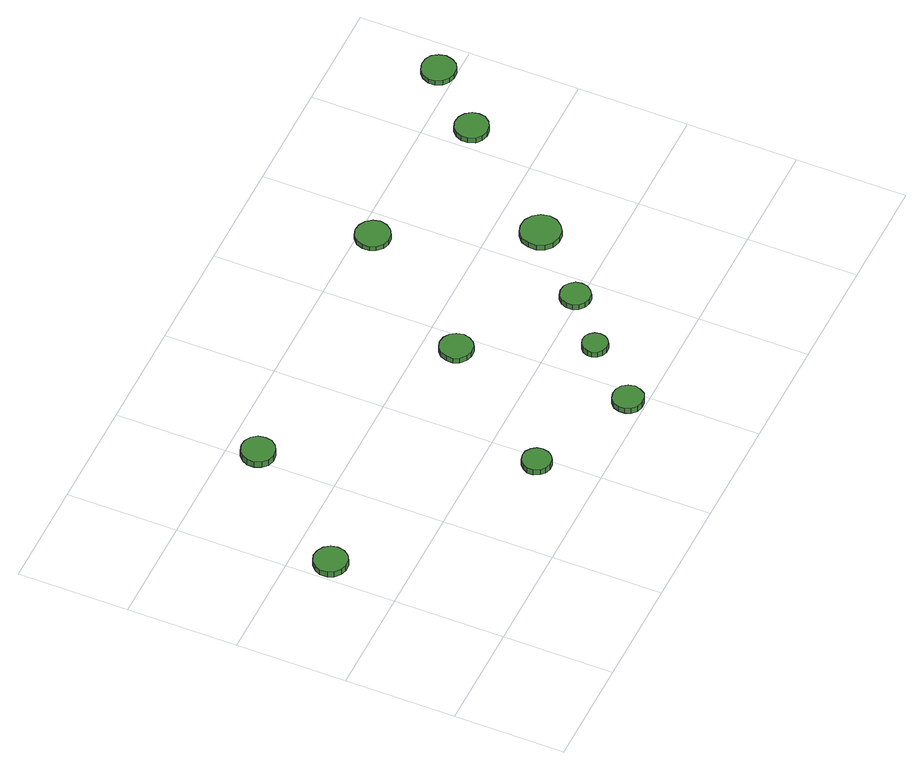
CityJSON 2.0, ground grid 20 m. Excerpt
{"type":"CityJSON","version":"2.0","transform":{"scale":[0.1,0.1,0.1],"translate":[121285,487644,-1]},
"CityObjects":{
"tree1":{"type":"SolitaryVegetationObject","attributes":{"function":"something"},"geometry":[{"type":"MultiSurface","lod":"1","boundaries":[[[0,1,2,3,4,5,6,7,8,9,10,11,12,13,14]],[[15,16,17,18,19,20,21,22,23,24,25,26,27,28,29]],[[0,29,28,1]],[[1,28,27,2]],[[2,27,26,3]],[[3,26,25,4]],[[4,25,24,5]],[[5,24,23,6]],[[6,23,22,7]],[[7,22,21,8]],[[8,21,20,9]],[[9,20,19,10]],[[10,19,18,11]],[[11,18,17,12]],[[12,17,16,13]],[[13,16,15,14]],[[14,15,29,0]]]}]},
"tree2":{"type":"SolitaryVegetationObject","attributes":{"function":"something"},"geometry":[{"type":"MultiSurface","lod":"1","boundaries":[[[30,31,32,33,34,35,36,37,38,39,40,41,42,43,44]],[[45,46,47,48,49,50,51,52,53,54,55,56,57,58,59]],[[30,59,58,31]],[[31,58,57,32]],[[32,57,56,33]],[[33,56,55,34]],[[34,55,54,35]],[[35,54,53,36]],[[36,53,52,37]],[[37,52,51,38]],[[38,51,50,39]],[[39,50,49,40]],[[40,49,48,41]],[[41,48,47,42]],[[42,47,46,43]],[[43,46,45,44]],[[44,45,59,30]]]}]},
"tree3":{"type":"SolitaryVegetationObject","attributes":{"function":"something"},"geometry":[{"type":"MultiSurface","lod":"1","boundaries":[[[60,61,62,63,64,65,66,67,68,69,70,71,72,73,74]],[[75,76,77,78,79,80,81,82,83,84,85,86,87,88,89]],[[60,89,88,61]],[[61,88,87,62]],[[62,87,86,63]],[[63,86,85,64]],[[64,85,84,65]],[[65,84,83,66]],[[66,83,82,67]],[[67,82,81,68]],[[68,81,80,69]],[[69,80,79,70]],[[70,79,78,71]],[[71,78,77,72]],[[72,77,76,73]],[[73,76,75,74]],[[74,75,89,60]]]}]},
"tree4":{"type":"SolitaryVegetationObject","attributes":{"function":"something"},"geometry":[{"type":"MultiSurface","lod":"1","boundaries":[[[90,91,92,93,94,95,96,97,98,99,100,101,102,103,104]],[[105,106,107,108,109,110,111,112,113,114,115,116,117,118,119]],[[90,119,118,91]],[[91,118,117,92]],[[92,117,116,93]],[[93,116,115,94]],[[94,115,114,95]],[[95,114,113,96]],[[96,113,112,97]],[[97,112,111,98]],[[98,111,110,99]],[[99,110,109,100]],[[100,109,108,101]],[[101,108,107,102]],[[102,107,106,103]],[[103,106,105,104]],[[104,105,119,90]]]}]},
"tree5":{"type":"SolitaryVegetationObject","attributes":{"function":"something"},"geometry":[{"type":"MultiSurface","lod":"1","boundaries":[[[120,121,122,123,124,125,126,127,128,129,130,131,132,133,134]],[[135,136,137,138,139,140,141,142,143,144,145,146,147,148,149]],[[120,149,148,121]],[[121,148,147,122]],[[122,147,146,123]],[[123,146,145,124]],[[124,145,144,125]],[[125,144,143,126]],[[126,143,142,127]],[[127,142,141,128]],[[128,141,140,129]],[[129,140,139,130]],[[130,139,138,131]],[[131,138,137,132]],[[132,137,136,133]],[[133,136,135,134]],[[134,135,149,120]]]}]},
"tree6":{"type":"SolitaryVegetationObject","attributes":{"function":"something"},"geometry":[{"type":"MultiSurface","lod":"1","boundaries":[[[150,151,152,153,154,155,156,157,158,159,160,161,162,163,164]],[[165,166,167,168,169,170,171,172,173,174,175,176,177,178,179]],[[150,179,178,151]],[[151,178,177,152]],[[152,177,176,153]],[[153,176,175,154]],[[154,175,174,155]],[[155,174,173,156]],[[156,173,172,157]],[[157,172,171,158]],[[158,171,170,159]],[[159,170,169,160]],[[160,169,168,161]],[[161,168,167,162]],[[162,167,166,163]],[[163,166,165,164]],[[164,165,179,150]]]}]},
"tree7":{"type":"SolitaryVegetationObject","attributes":{"function":"something"},"geometry":[{"type":"MultiSurface","lod":"1","boundaries":[[[180,181,182,183,184,185,186,187,188,189,190,191,192,193,194]],[[195,196,197,198,199,200,201,202,203,204,205,206,207,208,209]],[[180,209,208,181]],[[181,208,207,182]],[[182,207,206,183]],[[183,206,205,184]],[[184,205,204,185]],[[185,204,203,186]],[[186,203,202,187]],[[187,202,201,188]],[[188,201,200,189]],[[189,200,199,190]],[[190,199,198,191]],[[191,198,197,192]],[[192,197,196,193]],[[193,196,195,194]],[[194,195,209,180]]]}]},
"tree8":{"type":"SolitaryVegetationObject","attributes":{"function":"something"},"geometry":[{"type":"MultiSurface","lod":"1","boundaries":[[[210,211,212,213,214,215,216,217,218,219,220,221,222,223,224]],[[225,226,227,228,229,230,231,232,233,234,235,236,237,238,239]],[[210,239,238,211]],[[211,238,237,212]],[[212,237,236,213]],[[213,236,235,214]],[[214,235,234,215]],[[215,234,233,216]],[[216,233,232,217]],[[217,232,231,218]],[[218,231,230,219]],[[219,230,229,220]],[[220,229,228,221]],[[221,228,227,222]],[[222,227,226,223]],[[223,226,225,224]],[[224,225,239,210]]]}]},
"tree9":{"type":"SolitaryVegetationObject","attributes":{"function":"something"},"geometry":[{"type":"MultiSurface","lod":"1","boundaries":[[[240,241,242,243,244,245,246,247,248,249,250,251,252,253,254]],[[255,256,257,258,259,260,261,262,263,264,265,266,267,268,269]],[[240,269,268,241]],[[241,268,267,242]],[[242,267,266,243]],[[243,266,265,244]],[[244,265,264,245]],[[245,264,263,246]],[[246,263,262,247]],[[247,262,261,248]],[[248,261,260,249]],[[249,260,259,250]],[[250,259,258,251]],[[251,258,257,252]],[[252,257,256,253]],[[253,256,255,254]],[[254,255,269,240]]]}]},
"tree10":{"type":"SolitaryVegetationObject","attributes":{"function":"something"},"geometry":[{"type":"MultiSurface","lod":"1","boundaries":[[[270,271,272,273,274,275,276,277,278,279,280,281,282,283,284]],[[285,286,287,288,289,290,291,292,293,294,295,296,297,298,299]],[[270,299,298,271]],[[271,298,297,272]],[[272,297,296,273]],[[273,296,295,274]],[[274,295,294,275]],[[275,294,293,276]],[[276,293,292,277]],[[277,292,291,278]],[[278,291,290,279]],[[279,290,289,280]],[[280,289,288,281]],[[281,288,287,282]],[[282,287,286,283]],[[283,286,285,284]],[[284,285,299,270]]]}]},
"tree11":{"type":"SolitaryVegetationObject","attributes":{"function":"something"},"geometry":[{"type":"MultiSurface","lod":"1","boundaries":[[[300,301,302,303,304,305,306,307,308,309,310,311,312,313,314]],[[315,316,317,318,319,320,321,322,323,324,325,326,327,328,329]],[[300,329,328,301]],[[301,328,327,302]],[[302,327,326,303]],[[303,326,325,304]],[[304,325,324,305]],[[305,324,323,306]],[[306,323,322,307]],[[307,322,321,308]],[[308,321,320,309]],[[309,320,319,310]],[[310,319,318,311]],[[311,318,317,312]],[[312,317,316,313]],[[313,316,315,314]],[[314,315,329,300]]]}]}
},
"vertices":[
[63,332,21],[60,344,21],[53,354,21],[42,360,21],[29,362,21],[18,358,21],[8,349,21],[3,338,21],[3,325,21],[8,314,21],[18,306,21],[29,302,21],[42,303,21],[53,309,21],[60,319,21],[60,319,9],[53,309,9],[42,303,9],[29,302,9],[18,306,9],[8,314,9],[3,325,9],[3,338,9],[8,349,9],[18,358,9],[29,362,9],[42,360,9],[53,354,9],[60,344,9],[63,332,9],
[245,546,19],[243,559,19],[235,569,19],[225,575,19],[212,576,19],[200,572,19],[191,564,19],[186,553,19],[186,540,19],[191,529,19],[200,520,19],[212,516,19],[225,518,19],[235,524,19],[243,534,19],[243,534,6],[235,524,6],[225,518,6],[212,516,6],[200,520,6],[191,529,6],[186,540,6],[186,553,6],[191,564,6],[200,572,6],[212,576,6],[225,575,6],[235,569,6],[243,559,6],[245,546,6],
[410,111,20],[408,122,20],[402,130,20],[393,136,20],[382,137,20],[372,134,20],[364,126,20],[359,117,20],[359,106,20],[364,96,20],[372,89,20],[382,85,20],[393,87,20],[402,92,20],[408,101,20],[408,101,8],[402,92,8],[393,87,8],[382,85,8],[372,89,8],[364,96,8],[359,106,8],[359,117,8],[364,126,8],[372,134,8],[382,137,8],[393,136,8],[402,130,8],[408,122,8],[410,111,8],
[605,30,20],[602,41,20],[596,50,20],[586,56,20],[575,57,20],[564,54,20],[555,46,20],[551,35,20],[551,24,20],[555,14,20],[564,6,20],[575,3,20],[586,4,20],[596,9,20],[602,19,20],[602,19,8],[596,9,8],[586,4,8],[575,3,8],[564,6,8],[555,14,8],[551,24,8],[551,35,8],[555,46,8],[564,54,8],[575,57,8],[586,56,8],[596,50,8],[602,41,8],[605,30,8],
[596,340,20],[593,352,20],[586,362,20],[576,368,20],[563,370,20],[552,366,20],[543,358,20],[538,346,20],[538,334,20],[543,323,20],[552,315,20],[563,311,20],[576,312,20],[586,318,20],[593,328,20],[593,328,9],[586,318,9],[576,312,9],[563,311,9],[552,315,9],[543,323,9],[538,334,9],[538,346,9],[543,358,9],[552,366,9],[563,370,9],[576,368,9],[586,362,9],[593,352,9],[596,340,9],
[691,132,20],[689,141,20],[684,148,20],[676,153,20],[666,154,20],[657,151,20],[650,145,20],[646,136,20],[646,127,20],[650,118,20],[657,112,20],[666,109,20],[676,110,20],[684,115,20],[689,122,20],[689,122,8],[684,115,8],[676,110,8],[666,109,8],[657,112,8],[650,118,8],[646,127,8],[646,136,8],[650,145,8],[657,151,8],[666,154,8],[676,153,8],[684,148,8],[689,141,8],[691,132,8],
[785,208,19],[783,218,19],[776,227,19],[767,233,19],[756,234,19],[745,231,19],[737,223,19],[732,213,19],[732,202,19],[737,192,19],[745,185,19],[756,181,19],[767,182,19],[776,188,19],[783,197,19],[783,197,8],[776,188,8],[767,182,8],[756,181,8],[745,185,8],[737,192,8],[732,202,8],[732,213,8],[737,223,8],[745,231,8],[756,234,8],[767,233,8],[776,227,8],[783,218,8],[785,208,8],
[778,574,18],[775,586,18],[767,597,18],[756,603,18],[743,605,18],[731,601,18],[721,592,18],[716,580,18],[716,567,18],[721,556,18],[731,547,18],[743,543,18],[756,544,18],[767,551,18],[775,561,18],[775,561,9],[767,551,9],[756,544,9],[743,543,9],[731,547,9],[721,556,9],[716,567,9],[716,580,9],[721,592,9],[731,601,9],[743,605,9],[756,603,9],[767,597,9],[775,586,9],[778,574,9],
[904,320,19],[901,335,19],[892,347,19],[879,355,19],[864,356,19],[850,352,19],[839,342,19],[833,328,19],[833,313,19],[839,299,19],[850,289,19],[864,285,19],[879,286,19],[892,294,19],[901,306,19],[901,306,8],[892,294,8],[879,286,8],[864,285,8],[850,289,8],[839,299,8],[833,313,8],[833,328,8],[839,342,8],[850,352,8],[864,356,8],[879,355,8],[892,347,8],[901,335,8],[904,320,8],
[1070,524,19],[1068,536,19],[1060,546,19],[1050,552,19],[1037,554,19],[1025,550,19],[1016,542,19],[1011,530,19],[1011,518,19],[1016,506,19],[1025,498,19],[1037,494,19],[1050,496,19],[1060,502,19],[1068,512,19],[1068,512,8],[1060,502,8],[1050,496,8],[1037,494,8],[1025,498,8],[1016,506,8],[1011,518,8],[1011,530,8],[1016,542,8],[1025,550,8],[1037,554,8],[1050,552,8],[1060,546,8],[1068,536,8],[1070,524,8],
[1170,629,18],[1167,641,18],[1160,652,18],[1149,658,18],[1136,659,18],[1124,655,18],[1115,647,18],[1109,635,18],[1109,623,18],[1115,611,18],[1124,603,18],[1136,599,18],[1149,600,18],[1160,606,18],[1167,617,18],[1167,617,8],[1160,606,8],[1149,600,8],[1136,599,8],[1124,603,8],[1115,611,8],[1109,623,8],[1109,635,8],[1115,647,8],[1124,655,8],[1136,659,8],[1149,658,8],[1160,652,8],[1167,641,8],[1170,629,8]
]}
